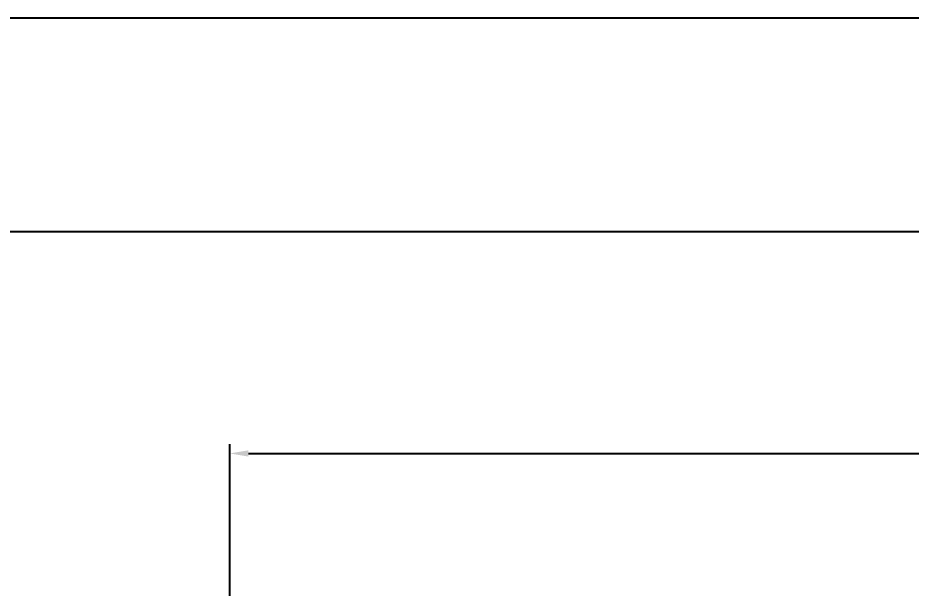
# Model space of a CAD drawing. Header units: millimetres. Extents: x 1038 to 21165, y 665 to 14898.
# Drawn here: x 2826 to 4727, y 13684 to 14898 of the extents above; entities that cross this region are included whole.
import ezdxf

# ---------------------------------------------------------------- set-up
doc = ezdxf.new("R2010")
doc.units = ezdxf.units.MM
doc.layers.get('DEFPOINTS').update_dxf_attribs({"color": 140})
doc.layers.add('63', color=3, linetype='Continuous')
doc.layers.add('SUB', color=6, linetype='Continuous')
doc.styles.get("Standard").update_dxf_attribs({"font": 'arial.ttf'})
doc.dimstyles.new('1.40', dxfattribs={"dimscale": 40, "dimtxt": 1, "dimasz": 1, "dimexe": 0.5, "dimexo": 0.5, "dimgap": 0.5, "dimtad": 1, "dimdec": 1, "dimzin": 9, "dimdsep": 46, "dimtxsty": 'Standard', "dimcen": 0, "dimclrd": 2, "dimclre": 2, "dimclrt": 3, "dimadec": 0, "dimazin": 0, "dimtfac": 1, "dimtdec": 1, "dimtmove": 1, "dimatfit": 3, "dimfxl": 1, "dimtolj": 1, "dimtzin": 0, "dimlwd": -1, "dimlwe": -1, "dimarcsym": 0})

# ---------------------------------------------------------------- blocks, each defined once
blk = doc.blocks.new('*D72')
at = {"color": 2, "transparency": 16777216}
for p, q in [((3276.6, 13518.3), (3276.6, 13990.4)), ((9475.9, 13518.3), (9475.9, 13990.4)), ((3316.6, 13970.4), (9435.9, 13970.4))]:
    blk.add_line(p, q, dxfattribs=at)
for points in [[(3316.6, 13977.1), (3316.6, 13963.8), (3276.6, 13970.4)], [(9435.9, 13977.1), (9435.9, 13963.8), (9475.9, 13970.4)]]:
    blk.add_solid(points, dxfattribs=at)
at = {"layer": 'DEFPOINTS', "color": 0, "transparency": 16777216}
for p in [(9475.9, 13970.4), (3276.6, 13498.3), (9475.9, 13498.3)]:
    blk.add_point(p, dxfattribs=at)
at = {"color": 3, "transparency": 16777216, "insert": (6376.2, 14092.5), "char_height": 200, "width": 460, "attachment_point": 5}
blk.add_mtext('\\A1;6200', dxfattribs=at)
blk = doc.blocks.new('_DotSmall')
at = {"color": 0, "linetype": 'ByBlock', "const_width": 0.5}
blk.add_lwpolyline([(-0.0625, 0, 1), (0.0625, 0, 1)], format="xyb", close=True, dxfattribs=at)

msp = doc.modelspace()

# ---------------------------------------------------------------- linework, layer by layer
at = {"layer": '63'}
msp.add_line((1513.64, 14442.63), (20681.77, 14442.63), dxfattribs=at)
at = {"layer": 'SUB'}
msp.add_lwpolyline([(1038.44, 14897.82), (21164.98, 14897.82), (21164.98, 665.48), (1038.44, 665.48)], close=True, dxfattribs=at)

# ---------------------------------------------------------------- dimensions: what is measured, and where the dimension line sits
at = {"color": 7}
dim = msp.add_linear_dim(base=(9475.85, 13970.43), p1=(3276.59, 13498.31), p2=(9475.85, 13498.31), text='6200', dimstyle='1.40', override={"dimtxt": 5, "dimblk1": 'DotSmall', "dimfxl": 1.25}, dxfattribs=at)
dim.commit()
dim.dimension.update_dxf_attribs({"geometry": '*D72', "text_midpoint": (6376.22, 14092.55)})

doc.saveas('drawing.dxf')
